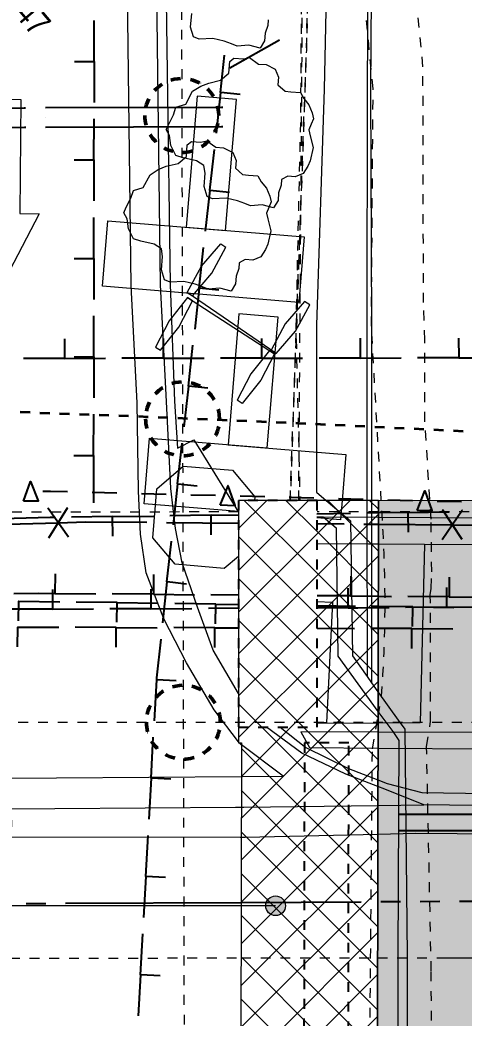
# Model space of a CAD drawing. Header units: metres. Extents: x 562 to 635, y 3 to 1699.
# Drawn here: x 575.13 to 579.64, y 1672.36 to 1682.5 of the extents above; entities that cross this region are included whole.
import ezdxf

# ---------------------------------------------------------------- set-up
doc = ezdxf.new("R2010")
doc.units = ezdxf.units.M
for name, pattern in [('ControlLine', [0.02, 0.0125, -0.0025, 0.0025, -0.0025]), ('Dot_Section Line', [0.02, 0, -0.02]), ('IMPORT-BDYS-Boundary _3_', [0.01, 0.009, -0.001]), ('IMPORT-FURN-Fence _3_', [0.005, 0.004167, -0.0008333]), ('IMPORT-LNMK-LineCont _3_', [0.004, 0.001, -0.003]), ('JacobsDash', [0.0045, 0.003, -0.0015]), ('JacobsGridLine', [0.0145, 0.01, -0.001, 0.0025, -0.001])]:
    doc.linetypes.add(name, pattern=pattern)
for name, color, linetype, lineweight in [('D-BDGE', 7, 'Continuous', 13), ('D-BDGE-FNDN', 7, 'Continuous', 50), ('D-BDGE-FNDN-PILE-CONC', 7, 'Continuous', 50), ('D-BDGE-LINE', 7, 'Continuous', 9), ('D-ENHA-ANNO-TEXT', 7, 'Continuous', 9), ('D-ENHA-GEN-LINE', 7, 'Continuous', 9), ('D-ENHA-GEN-LINE-GRIDS', 7, 'Continuous', 9), ('D-ENHA-TEXT', 7, 'Continuous', 9)]:
    doc.layers.add(name, color=color, linetype=linetype, lineweight=lineweight)
doc.styles.add('Arial Narrow_1', font='ARIALN.TTF', dxfattribs={"height": 0.25})
pattern_1 = [(45, (-669.182, -1313.344), (-0.212132034, 0.212132034), []), (135, (-669.182, -1313.344), (-0.212132034, -0.212132034), [])]

# ---------------------------------------------------------------- blocks, each defined once
blk = doc.blocks.new('T2DPAA-T2D-PWA-GE-M2D-101001_Boreholes_rvt-1-DRG-2871023 - GENERAL ARRANGEMENT PLAN Copy 1')
at = {"layer": 'D-ENHA-GEN-LINE', "color": 8, "lineweight": 18, "true_color": 0x808080, "insert": (574.79, 1683.266), "char_height": 0.25, "width": 1.25063, "attachment_point": 1, "rotation": 310.2855, "style": 'Arial Narrow_1'}
blk.add_mtext('BH2647', dxfattribs=at)
blk = doc.blocks.new('T2DPAA-T2D-PWA-RW-M2D-000002_ControlLinesMinor_rvt-1-DRG-2871023 - GENERAL ARRANGEMENT PLAN Copy 1')
at = {"layer": 'D-BDGE', "color": 150, "linetype": 'ControlLine', "lineweight": 35, "true_color": 0x0080ff}
blk.add_arc((565.271, 1398.69), 280, 84.278, 89.83255, dxfattribs=at)
blk = doc.blocks.new('T2DPAA-T2D-PWA-SU-M2D-000003_250_dwg-40806560-DRG-2871023 - GENERAL ARRANGEMENT PLAN Copy 1')
at = {"color": 41, "lineweight": 25, "true_color": 0xffd0a3}
for p, q in [((21.248, 1589.854), (21.214, 1590.269)), ((22.552, 1589.646), (22.541, 1589.23)), ((21.328, 1588.857), (21.295, 1589.273)), ((22.526, 1588.647), (22.514, 1588.23)), ((21.409, 1587.861), (21.376, 1588.276)), ((22.499, 1587.647), (22.488, 1587.23)), ((21.49, 1586.864), (21.457, 1587.279)), ((24.185, 1587.075), (24.6, 1587.11)), ((25.182, 1587.159), (25.597, 1587.193)), ((23.189, 1586.992), (23.604, 1587.027)), ((22.192, 1586.909), (22.607, 1586.943)), ((21.196, 1586.825), (21.611, 1586.86)), ((22.472, 1586.647), (22.461, 1586.231)), ((21.571, 1585.867), (21.538, 1586.283)), ((22.445, 1585.648), (22.434, 1585.231)), ((23.879, 1585.463), (24.219, 1585.496)), ((24.499, 1585.523), (24.385, 1585.512)), ((24.8, 1585.552), (24.499, 1585.523)), ((22.809, 1585.36), (22.394, 1585.32)), ((21.814, 1585.264), (21.399, 1585.224)), ((24.287, 1584.659), (24.567, 1584.679)), ((24.567, 1584.679), (24.702, 1584.689)), ((25.284, 1584.732), (25.699, 1584.762)), ((22.419, 1584.648), (22.407, 1584.232)), ((23.154, 1584.575), (22.874, 1584.555)), ((24.576, 1584.577), (24.51, 1584.572)), ((24.926, 1584.601), (24.576, 1584.577)), ((24.577, 1584.564), (24.687, 1584.574)), ((25.268, 1584.625), (25.683, 1584.662)), ((22.292, 1584.512), (22.708, 1584.542)), ((22.931, 1584.465), (22.515, 1584.437)), ((23.956, 1584.535), (24.344, 1584.561)), ((21.933, 1584.398), (21.517, 1584.369)), ((22.279, 1584.364), (22.694, 1584.4)), ((23.165, 1584.441), (22.86, 1584.414)), ((24.934, 1584.38), (24.594, 1584.353)), ((21.283, 1584.277), (21.698, 1584.313)), ((23.975, 1584.304), (24.353, 1584.334)), ((24.594, 1584.353), (24.519, 1584.347)), ((22.941, 1584.223), (22.525, 1584.191)), ((21.944, 1584.145), (21.528, 1584.112)), ((22.422, 1582.649), (22.434, 1582.233)), ((22.451, 1581.65), (22.463, 1581.233)), ((22.479, 1580.65), (22.491, 1580.233))]:
    blk.add_line(p, q, dxfattribs=at)
at = {"color": 9, "lineweight": 25, "true_color": 0xd0a3d0}
for p, q in [((22.624, 1589.901), (23.104, 1590.228)), ((20.802, 1589.248), (20.802, 1589.248))]:
    blk.add_line(p, q, dxfattribs=at)
at = {"color": 21, "lineweight": 25, "true_color": 0xdea3a3}
for p, q in [((24.584, 1585.664), (24.833, 1585.678)), ((25.083, 1585.692), (25.332, 1585.707)), ((23.086, 1585.579), (23.336, 1585.593)), ((23.585, 1585.607), (23.835, 1585.621)), ((24.084, 1585.636), (24.334, 1585.65)), ((21.588, 1585.494), (21.838, 1585.508)), ((22.088, 1585.522), (22.337, 1585.536)), ((22.587, 1585.55), (22.836, 1585.565)), ((23.888, 1585.363), (24.161, 1585.383)), ((24.36, 1585.398), (24.508, 1585.409)), ((22.366, 1585.249), (23.094, 1585.304))]:
    blk.add_line(p, q, dxfattribs=at)
at = {"color": 254, "lineweight": 25, "true_color": 0xffdbd0}
for p, q in [((28.055, 1582.743), (24.958, 1582.488)), ((24.969, 1582.327), (28.069, 1582.577))]:
    blk.add_line(p, q, dxfattribs=at)
at = {"color": 9, "lineweight": 25, "true_color": 0xd0d0a3}
for p, q in [((28.634, 1581.921), (25.645, 1581.658)), ((25.446, 1581.641), (25.247, 1581.623)), ((24.649, 1581.571), (23.437, 1581.464)), ((25.048, 1581.606), (24.848, 1581.588)), ((23.437, 1581.464), (21.661, 1581.308)), ((21.461, 1581.29), (21.262, 1581.273))]:
    blk.add_line(p, q, dxfattribs=at)
at = {"color": 41, "lineweight": 25, "true_color": 0xffd0a3, "flags": 128}
for points in [[(22.752, 1589.641), (22.554, 1589.646), (22.552, 1589.646), (22.562, 1590.025)], [(21.048, 1589.838), (21.246, 1589.854), (21.248, 1589.854), (21.281, 1589.439)], [(22.725, 1588.641), (22.527, 1588.646), (22.526, 1588.647), (22.537, 1589.063)], [(21.129, 1588.841), (21.327, 1588.857), (21.328, 1588.857), (21.362, 1588.442)], [(22.699, 1587.642), (22.5, 1587.647), (22.499, 1587.647), (22.51, 1588.063)], [(21.21, 1587.845), (21.408, 1587.861), (21.409, 1587.861), (21.443, 1587.445)], [(25.165, 1587.358), (25.182, 1587.16), (25.182, 1587.159), (24.766, 1587.124)], [(24.169, 1587.275), (24.185, 1587.077), (24.185, 1587.075), (23.77, 1587.04)], [(22.176, 1587.108), (22.192, 1586.91), (22.192, 1586.909), (21.777, 1586.874)], [(23.172, 1587.191), (23.189, 1586.993), (23.189, 1586.992), (22.774, 1586.957)], [(21.179, 1587.024), (21.196, 1586.827), (21.196, 1586.825), (20.781, 1586.79)], [(22.672, 1586.642), (22.474, 1586.647), (22.472, 1586.647), (22.483, 1587.064)], [(21.291, 1586.848), (21.489, 1586.864), (21.49, 1586.864), (21.524, 1586.449)], [(22.645, 1585.642), (22.447, 1585.648), (22.445, 1585.648), (22.456, 1586.064)], [(21.372, 1585.851), (21.57, 1585.867), (21.571, 1585.867), (21.61, 1585.386)], [(24.819, 1585.353), (24.8, 1585.55), (24.8, 1585.552), (25.215, 1585.592)], [(22.828, 1585.161), (22.809, 1585.358), (22.809, 1585.36), (23.087, 1585.387)], [(21.833, 1585.065), (21.814, 1585.263), (21.814, 1585.264), (22.229, 1585.304)], [(21.233, 1585.208), (21.185, 1585.204), (20.819, 1585.164), (20.405, 1585.119)], [(22.619, 1584.643), (22.42, 1584.648), (22.419, 1584.648), (22.43, 1585.065)], [(25.269, 1584.931), (25.284, 1584.733), (25.284, 1584.732), (24.868, 1584.701)], [(24.272, 1584.858), (24.286, 1584.66), (24.287, 1584.659), (23.948, 1584.634)], [(25.25, 1584.825), (25.268, 1584.627), (25.268, 1584.625), (24.853, 1584.588)], [(22.277, 1584.711), (22.292, 1584.513), (22.292, 1584.512), (21.876, 1584.481)], [(24.254, 1584.736), (24.271, 1584.539), (24.272, 1584.537), (23.958, 1584.51)], [(21.28, 1584.638), (21.295, 1584.44), (21.295, 1584.439)], [(22.262, 1584.563), (22.279, 1584.365), (22.279, 1584.364), (21.864, 1584.328)], [(24.272, 1584.537), (24.37, 1584.546), (24.577, 1584.564)], [(24.94, 1584.401), (24.926, 1584.599), (24.926, 1584.601), (25.342, 1584.629)], [(21.266, 1584.476), (21.283, 1584.279), (21.283, 1584.277), (20.868, 1584.241)], [(20.88, 1584.404), (21.132, 1584.427), (21.295, 1584.439), (21.71, 1584.469)], [(22.944, 1584.266), (22.931, 1584.464), (22.931, 1584.465), (23.162, 1584.481)], [(21.947, 1584.198), (21.933, 1584.396), (21.933, 1584.398), (22.349, 1584.426)], [(24.95, 1584.18), (24.934, 1584.378), (24.934, 1584.38), (25.35, 1584.412)], [(20.949, 1584.13), (20.936, 1584.328), (20.936, 1584.33), (21.351, 1584.358)], [(21.959, 1583.945), (21.944, 1584.143), (21.944, 1584.145), (22.359, 1584.177)], [(22.956, 1584.024), (22.941, 1584.222), (22.941, 1584.223), (23.181, 1584.242)], [(20.963, 1583.867), (20.947, 1584.065), (20.947, 1584.067), (21.362, 1584.099)], [(22.403, 1584.065), (22.392, 1583.668), (22.393, 1583.649), (22.405, 1583.232)], [(22.593, 1583.654), (22.394, 1583.649), (22.393, 1583.649)], [(22.622, 1582.655), (22.423, 1582.649), (22.422, 1582.649), (22.41, 1583.066)], [(22.651, 1581.655), (22.452, 1581.65), (22.451, 1581.65), (22.439, 1582.066)], [(22.679, 1580.656), (22.481, 1580.65), (22.479, 1580.65), (22.467, 1581.066)]]:
    blk.add_lwpolyline(points, dxfattribs=at)
at = {"color": 9, "lineweight": 25, "true_color": 0xd0a3d0, "flags": 128}
for points in [[(20.794, 1589.346), (22.573, 1589.499), (22.587, 1589.5)], [(18.801, 1589.175), (20.58, 1589.328), (20.594, 1589.329)], [(20.811, 1589.15), (22.59, 1589.303), (22.604, 1589.304)], [(18.818, 1588.979), (20.597, 1589.132), (20.611, 1589.133)]]:
    blk.add_lwpolyline(points, dxfattribs=at)
at = {"color": 21, "lineweight": 25, "true_color": 0xdea3a3, "flags": 128}
for points in [[(24.889, 1585.581), (24.952, 1585.784), (24.952, 1585.785), (25.038, 1585.591), (25.038, 1585.59)], [(22.892, 1585.468), (22.956, 1585.67), (22.955, 1585.672), (23.042, 1585.478), (23.042, 1585.476)], [(20.899, 1585.345), (20.956, 1585.549), (20.956, 1585.551), (21.049, 1585.36), (21.049, 1585.359)]]:
    blk.add_lwpolyline(points, close=True, dxfattribs=at)
for points in [[(25.369, 1585.323), (25.149, 1585.605), (25.146, 1585.607)], [(25.168, 1585.308), (25.345, 1585.62), (25.347, 1585.622)], [(21.089, 1585.463), (21.164, 1585.47), (21.339, 1585.479)], [(24.508, 1585.409), (25.258, 1585.465), (26.155, 1585.532)], [(21.387, 1585.019), (21.156, 1585.293), (21.153, 1585.295)], [(21.186, 1584.997), (21.351, 1585.315), (21.353, 1585.318)], [(20.375, 1585.057), (21.27, 1585.157), (21.548, 1585.189), (22.166, 1585.235)]]:
    blk.add_lwpolyline(points, dxfattribs=at)
blk = doc.blocks.new('T2DPAA-T2D-PWA-SU-M2D-000001_ExistingUtilities_rvt-1-DRG-2871023 - GENERAL ARRANGEMENT PLAN Copy 1')
at = {"color": 254, "lineweight": 25, "true_color": 0xd0d0d0, "rotation": 355.285451560958}
blk.add_blockref('T2DPAA-T2D-PWA-SU-M2D-000003_250_dwg-40806560-DRG-2871023 - GENERAL ARRANGEMENT PLAN Copy 1', (424.033, 99.349), dxfattribs=at)
blk = doc.blocks.new('T2DPAA-T2D-PWA-SU-M2D-000002_dwg-40815123-DRG-2871023 - GENERAL ARRANGEMENT PLAN Copy 1')
at = {"color": 254, "lineweight": 18, "true_color": 0xe1e1e1}
for p, q in [((35.506, 1564.91), (35.654, 1563.129)), ((35.552, 1564.914), (35.705, 1563.069)), ((35.014, 1564.703), (35.635, 1564.751)), ((34.216, 1564.691), (33.254, 1564.691)), ((39.918, 1562.898), (35.81, 1562.574)), ((35.823, 1562.414), (39.932, 1562.728)), ((35.282, 1562.625), (35.185, 1562.622)), ((35.803, 1562.667), (35.186, 1562.612)), ((35.131, 1562.361), (35.823, 1562.414)), ((34.417, 1562.352), (34.408, 1562.361)), ((34.442, 1562.331), (34.44, 1562.332)), ((34.465, 1562.013), (34.479, 1562.015)), ((35.87, 1561.834), (36.336, 1561.878)), ((34.517, 1561.704), (35.87, 1561.834)), ((34.49, 1561.702), (34.516, 1561.704)), ((34.554, 1561.401), (35.894, 1561.542)), ((34.515, 1561.397), (34.553, 1561.401)), ((36.684, 1560.349), (40.102, 1560.627))]:
    blk.add_line(p, q, dxfattribs=at)
at = {"color": 254, "linetype": 'IMPORT-LNMK-LineCont _3_', "lineweight": 18, "true_color": 0xe1e1e1}
for p, q in [((35.995, 1560.291), (36.684, 1560.349)), ((34.614, 1560.176), (35.995, 1560.291))]:
    blk.add_line(p, q, dxfattribs=at)
at = {"color": 254, "lineweight": 18, "true_color": 0xe1e1e1, "flags": 128}
for points in [[(33.976, 1583.687), (34.055, 1582.689), (34.215, 1580.66), (33.739, 1580.641), (33.749, 1580.482), (33.983, 1580.482), (34.13, 1578.598), (34.305, 1576.209), (34.437, 1573.817), (34.584, 1571.426), (34.73, 1569.036), (34.849, 1566.643), (34.989, 1564.951), (35.094, 1564.876)], [(34.408, 1562.361), (34.134, 1562.664), (33.815, 1563.117), (33.551, 1563.542), (33.334, 1563.992), (33.244, 1564.379), (33.189, 1564.815), (33.099, 1565.706), (32.943, 1566.885), (32.531, 1571.198), (31.958, 1577.675), (31.754, 1579.991), (31.72, 1580.356), (31.692, 1580.545), (31.265, 1583.463)], [(34.368, 1562.849), (34.367, 1562.85), (34.074, 1563.266), (33.882, 1563.69), (33.688, 1564.126), (33.593, 1564.465), (33.513, 1564.866), (33.395, 1565.745), (33.239, 1566.919), (32.827, 1571.226), (32.255, 1577.702), (32.05, 1580.018), (32.016, 1580.392), (31.986, 1580.589), (31.562, 1583.488)], [(31.656, 1583.495), (32.08, 1580.602), (32.099, 1580.401), (32.134, 1580.027), (32.33, 1577.708), (32.92, 1571.234), (33.334, 1566.93), (33.478, 1565.756), (33.545, 1565.28)], [(25.403, 1582.98), (25.428, 1582.002), (25.465, 1579.783), (25.542, 1578.92), (25.91, 1574.389), (26.207, 1570.99), (26.486, 1567.59), (26.718, 1564.683), (26.789, 1563.806), (26.779, 1563.568), (26.659, 1563.179), (26.61, 1563.021), (26.317, 1562.543), (25.97, 1562.085), (25.816, 1561.919), (25.54, 1561.622), (25.163, 1561.195), (27.449, 1561.388), (31.661, 1561.761), (34.465, 1562.013)], [(34.205, 1580.565), (34.377, 1578.613), (34.595, 1576.226), (34.777, 1573.838), (34.982, 1571.451), (35.167, 1569.062), (35.36, 1566.674), (35.506, 1564.91)], [(34.22, 1580.598), (34.393, 1578.614), (34.611, 1576.227), (34.793, 1573.839), (35.019, 1571.453), (35.2, 1569.064), (35.405, 1566.677), (35.552, 1564.914)], [(34.106, 1569.691), (34.106, 1569.632), (34.086, 1569.554), (34.086, 1569.476), (34.047, 1569.398), (33.93, 1569.418), (33.814, 1569.398), (33.755, 1569.418), (33.677, 1569.437), (33.56, 1569.457), (33.424, 1569.437), (33.366, 1569.457), (33.327, 1569.554), (33.327, 1569.691)], [(33.515, 1566.865), (33.637, 1567.142), (33.813, 1567.386), (33.868, 1567.355)], [(34.466, 1566.321), (34.642, 1566.565), (34.764, 1566.841), (34.709, 1566.873), (34.533, 1566.628), (34.411, 1566.352), (34.466, 1566.321), (33.515, 1566.865), (33.57, 1566.834), (33.746, 1567.079), (33.868, 1567.355)], [(33.522, 1566.814), (33.354, 1566.564), (33.238, 1566.286), (33.291, 1566.257), (33.46, 1566.507), (33.576, 1566.786), (33.522, 1566.814), (34.447, 1566.317), (34.394, 1566.345), (34.225, 1566.095), (34.109, 1565.817)], [(33.254, 1564.691), (33.254, 1565.358), (34.454, 1565.358), (34.454, 1566.691), (34.054, 1566.691), (34.054, 1565.358), (35.254, 1565.358), (35.254, 1564.889)], [(34.447, 1566.317), (34.331, 1566.038), (34.163, 1565.788), (34.109, 1565.817)], [(33.545, 1565.28), (33.704, 1565.378), (34.217, 1564.684)], [(34.253, 1564.237), (34.12, 1564.104), (33.62, 1564.104), (33.37, 1564.354), (33.37, 1564.854), (33.62, 1565.104), (33.87, 1565.104)], [(33.87, 1565.104), (34.12, 1565.104), (34.37, 1564.854), (34.37, 1564.817)], [(35.635, 1564.751), (39.404, 1565.039), (39.743, 1565.065)], [(35.254, 1564.889), (35.254, 1564.691), (35.015, 1564.691)], [(35.094, 1564.876), (35.299, 1564.731), (35.305, 1564.726), (35.356, 1564.691), (35.488, 1563.325), (35.654, 1563.129), (35.705, 1563.069), (35.777, 1562.984)], [(35.014, 1564.704), (35.076, 1564.709), (35.216, 1564.609), (35.341, 1563.311), (35.793, 1562.785)], [(39.765, 1564.792), (39.433, 1564.765), (37.993, 1564.656), (36.8, 1564.565), (36.126, 1564.513), (35.657, 1564.477)], [(36.126, 1564.513), (36.23, 1562.705), (35.803, 1562.667)], [(35.657, 1564.477), (35.557, 1564.47), (35.036, 1564.43)], [(35.084, 1563.847), (35.242, 1563.852), (35.282, 1562.625)], [(35.777, 1562.984), (36.006, 1562.714), (36.08, 1562.626), (36.293, 1560.331), (36.475, 1558.136), (36.709, 1555.697), (36.924, 1553.258), (37.098, 1550.816), (37.244, 1548.952), (37.394, 1547.088), (37.407, 1546.936)], [(35.793, 1562.785), (35.959, 1562.593), (36.027, 1562.508), (36.2, 1560.323), (36.375, 1558.127), (36.576, 1555.688), (36.771, 1553.247), (36.945, 1550.805), (37.089, 1548.939), (37.247, 1547.075), (37.26, 1546.924)], [(35.81, 1562.574), (35.029, 1562.512), (35.131, 1562.361)], [(35.855, 1562.025), (35.522, 1562.123), (35.058, 1562.298), (34.68, 1562.533)], [(34.817, 1562.544), (35.095, 1562.36), (35.543, 1562.182), (35.849, 1562.091)], [(34.439, 1562.332), (34.427, 1562.34), (34.417, 1562.352)], [(34.482, 1562.015), (34.889, 1562.052), (34.442, 1562.331)], [(35.849, 1562.091), (35.945, 1562.063), (36.304, 1562.002), (39.173, 1562.193)], [(39.182, 1562.075), (36.336, 1561.878), (35.928, 1562.004), (35.855, 1562.025)], [(35.894, 1561.542), (36.279, 1561.583), (39.204, 1561.801)], [(24.473, 1560.82), (25.291, 1560.892), (27.476, 1561.077), (31.689, 1561.45), (34.432, 1561.696), (34.49, 1561.702)], [(23.271, 1560.423), (24.104, 1560.493), (29.369, 1560.977), (34.503, 1561.396), (34.515, 1561.397)]]:
    blk.add_lwpolyline(points, dxfattribs=at)
at = {"color": 254, "linetype": 'IMPORT-FURN-Fence _3_', "lineweight": 18, "true_color": 0xe1e1e1, "flags": 128}
for points in [[(33.278, 1583.629), (33.283, 1583.572), (33.455, 1581.602), (33.655, 1579.404), (33.843, 1577.206), (34.036, 1575.008), (34.192, 1572.911), (34.355, 1570.815), (34.515, 1568.718), (34.641, 1566.619), (34.828, 1564.854)], [(34.816, 1564.853), (34.353, 1571.026), (33.419, 1570.936), (33.1, 1570.911), (32.886, 1572.81), (32.706, 1574.4)]]:
    blk.add_lwpolyline(points, dxfattribs=at)
at = {"color": 254, "lineweight": 18, "true_color": 0xe1e1e1, "flags": 128}
for points in [[(33.947, 1569.294), (34.044, 1569.236), (34.122, 1569.236), (34.219, 1569.197), (34.258, 1569.119), (34.258, 1569.041), (34.336, 1568.982), (34.395, 1568.982), (34.492, 1568.982), (34.531, 1568.924), (34.589, 1568.866), (34.628, 1568.788), (34.648, 1568.729), (34.628, 1568.671), (34.609, 1568.612), (34.628, 1568.554), (34.667, 1568.437), (34.648, 1568.301), (34.628, 1568.242), (34.589, 1568.164), (34.511, 1568.125), (34.434, 1568.125), (34.375, 1568.086), (34.375, 1568.028), (34.356, 1567.95), (34.356, 1567.872), (34.317, 1567.794), (34.2, 1567.814), (34.083, 1567.794), (34.024, 1567.814), (33.947, 1567.833), (33.83, 1567.853), (33.693, 1567.833), (33.635, 1567.853), (33.596, 1567.95), (33.596, 1568.086), (33.576, 1568.164), (33.498, 1568.203), (33.362, 1568.223), (33.284, 1568.242), (33.226, 1568.34), (33.206, 1568.437), (33.167, 1568.495), (33.187, 1568.554), (33.226, 1568.651), (33.245, 1568.729), (33.343, 1568.768), (33.401, 1568.905), (33.479, 1568.963), (33.557, 1569.002), (33.674, 1569.041), (33.752, 1569.119), (33.752, 1569.236), (33.791, 1569.275), (33.888, 1569.275)], [(32.651, 1566.858), (32.651, 1567.524), (33.851, 1567.524), (33.851, 1568.858), (33.451, 1568.858), (33.451, 1567.524), (34.651, 1567.524), (34.651, 1566.858)], [(31.672, 1568.68), (31.757, 1567.523), (31.953, 1567.537), (31.699, 1566.937), (31.354, 1567.493), (31.554, 1567.508), (31.472, 1568.665)], [(33.587, 1568.416), (33.684, 1568.358), (33.762, 1568.358), (33.86, 1568.319), (33.899, 1568.241), (33.899, 1568.163), (33.976, 1568.104), (34.035, 1568.104), (34.132, 1568.104), (34.171, 1568.046), (34.23, 1567.987), (34.269, 1567.909), (34.288, 1567.851), (34.269, 1567.793), (34.249, 1567.734), (34.269, 1567.676), (34.308, 1567.559), (34.288, 1567.422), (34.269, 1567.364), (34.23, 1567.286), (34.152, 1567.247), (34.074, 1567.247), (34.015, 1567.208), (34.015, 1567.15), (33.996, 1567.072), (33.996, 1566.994), (33.957, 1566.916), (33.84, 1566.935), (33.723, 1566.916), (33.665, 1566.935), (33.587, 1566.955), (33.47, 1566.974), (33.334, 1566.955), (33.275, 1566.974), (33.236, 1567.072), (33.236, 1567.208), (33.217, 1567.286), (33.139, 1567.325), (33.002, 1567.345), (32.925, 1567.364), (32.866, 1567.461), (32.847, 1567.559), (32.808, 1567.617), (32.827, 1567.676), (32.866, 1567.773), (32.886, 1567.851), (32.983, 1567.89), (33.041, 1568.026), (33.119, 1568.085), (33.197, 1568.124), (33.314, 1568.163), (33.392, 1568.241), (33.392, 1568.358), (33.431, 1568.396), (33.528, 1568.396)]]:
    blk.add_lwpolyline(points, close=True, dxfattribs=at)
at = {"color": 254, "linetype": 'IMPORT-LNMK-LineCont _3_', "lineweight": 18, "true_color": 0xe1e1e1, "flags": 128}
blk.add_lwpolyline([(23.907, 1559.269), (30.335, 1559.818), (34.614, 1560.176)], dxfattribs=at)
blk = doc.blocks.new('T2DPAA-T2D-PWA-SU-M2D-000001_dwg-40815111-DRG-2871023 - GENERAL ARRANGEMENT PLAN Copy 1')
at = {"color": 254, "linetype": 'IMPORT-BDYS-Boundary _3_', "lineweight": 18, "true_color": 0xe1e1e1}
for p, q in [((117.936, 1661.726), (113.829, 1661.384)), ((113.829, 1661.384), (113.209, 1661.332)), ((112.415, 1661.266), (101.195, 1660.327))]:
    blk.add_line(p, q, dxfattribs=at)
at = {"color": 254, "linetype": 'IMPORT-BDYS-Boundary _3_', "lineweight": 18, "true_color": 0xe1e1e1, "flags": 128}
for points in [[(111.895, 1680.243), (112.716, 1665.994), (112.928, 1661.425)], [(112.928, 1661.425), (112.716, 1665.994), (111.895, 1680.243)]]:
    blk.add_lwpolyline(points, dxfattribs=at)
blk = doc.blocks.new('T2DPAA-T2D-PWA-SU-M2D-000100_Survey_rvt-1-DRG-2871023 - GENERAL ARRANGEMENT PLAN Copy 1')
at = {"color": 254, "lineweight": 18, "true_color": 0xe1e1e1, "rotation": 355.285451560958}
for name, p in [('T2DPAA-T2D-PWA-SU-M2D-000002_dwg-40815123-DRG-2871023 - GENERAL ARRANGEMENT PLAN Copy 1', (414.642, 120.923)), ('T2DPAA-T2D-PWA-SU-M2D-000001_dwg-40815111-DRG-2871023 - GENERAL ARRANGEMENT PLAN Copy 1', (328.77, 31.098))]:
    blk.add_blockref(name, p, dxfattribs=at)
blk = doc.blocks.new('01_SFO_FRP_Pile_CastInPlace_CS - CAST-IN-PLACE PILE - 0750-7668704-DRG-2871023 - GENERAL ARRANGEMENT PLAN Copy 1')
at = {"layer": 'D-BDGE-FNDN-PILE-CONC', "linetype": 'JacobsDash'}
for start, end in [(90, 270), (90, 270), (270, 90), (270, 90)]:
    blk.add_arc((0, 0), 0.375, start, end, dxfattribs=at)

msp = doc.modelspace()

# ---------------------------------------------------------------- hatches: boundary and pattern name
at = {"layer": 'D-BDGE-LINE', "true_color": 0x888888}
h = msp.add_hatch(dxfattribs=at)
h.set_pattern_fill('FP_1', color=252, style=0, pattern_type=2)
h.set_pattern_definition(pattern_1)
h.paths.add_polyline_path([(583.4622, 1655.1657), (584.1222, 1655.1657), (584.1559, 1675.296), (584.9232, 1675.296), (584.9232, 1677.6074), (582.8868, 1677.6074), (582.882, 1674.7505), (582.0819, 1674.7505), (582.0805, 1673.9505), (582.8807, 1673.9505), (582.8566, 1659.5505), (582.0566, 1659.5505), (582.0552, 1658.7505), (582.8552, 1658.7505), (582.8492, 1655.1657), (583.2872, 1655.1657)])
h.paths.add_polyline_path([(577.9825, 1655.1748), (578.7275, 1655.1748), (578.7337, 1658.7505), (579.5103, 1658.7505), (579.5103, 1659.5505), (578.735, 1659.5505), (578.735, 1659.8261), (578.6493, 1659.8097), (578.5616, 1659.8053), (578.4659, 1659.8148), (578.3885, 1659.8324), (578.3063, 1659.8635), (578.2292, 1659.9055), (578.1586, 1659.9576), (578.0958, 1660.019), (578.0419, 1660.0883), (577.9981, 1660.1644), (577.9651, 1660.2458), (577.9435, 1660.3309), (577.9339, 1660.4182), (577.9465, 1660.5054), (577.9701, 1660.5903), (578.0043, 1660.6715), (578.0485, 1660.7478), (578.102, 1660.8178), (578.164, 1660.8804), (578.2335, 1660.9346), (578.3092, 1660.9796), (578.3901, 1661.0147), (578.4748, 1661.0391), (578.5618, 1661.0526), (578.6499, 1661.055), (578.7376, 1661.0462), (578.7661, 1677.6204), (578.1432, 1677.6204), (578.1432, 1675.3191), (577.3471, 1675.3191), (577.3471, 1675.1602), (577.3759, 1675.1602), (577.3425, 1655.1748), (577.9651, 1655.1748)])
h = msp.add_hatch(dxfattribs=at)
h.set_pattern_fill('FP_1', color=252, style=0, pattern_type=2)
h.set_pattern_definition(pattern_1)
h.paths.add_polyline_path([(577.4657, 1675.3191), (578.1432, 1675.3191), (578.1432, 1677.6204), (577.3471, 1677.6204), (577.3471, 1675.3191), (577.3759, 1675.3191)])
at = {"layer": 'D-BDGE-LINE', "true_color": 0xc0c0c0}
msp.add_hatch(color=9, dxfattribs=at).paths.add_polyline_path([(582.8492, 1655.1657), (582.8552, 1658.7505), (582.0552, 1658.7505), (582.0566, 1659.5505), (582.8566, 1659.5505), (582.8807, 1673.9505), (582.0805, 1673.9505), (582.0819, 1674.7505), (582.882, 1674.7505), (582.8868, 1677.6074), (578.7661, 1677.6204), (578.7355, 1659.5505), (579.5103, 1659.5505), (579.5103, 1658.7505), (578.7337, 1658.7505), (578.7275, 1655.1748), (582.0552, 1655.1674)])
at = {"layer": 'D-ENHA-TEXT'}
h = msp.add_hatch(color=256, dxfattribs=at)
edge = h.paths.add_edge_path()
edge.add_arc((577.7233, 1673.5045), 0.1, 0, 360)

# ---------------------------------------------------------------- linework, layer by layer
at = {"layer": 'D-BDGE', "color": 8, "linetype": 'JacobsDash', "lineweight": 18, "true_color": 0x808080}
for p, q in [((578.7122, 1681.7981), (578.5832, 1683.147)), ((579.2183, 1682.0235), (579.1527, 1682.7103)), ((579.2236, 1679.6285), (579.2183, 1682.0235)), ((578.6949, 1679.3882), (578.7122, 1681.7981)), ((579.2376, 1679.2487), (579.2236, 1679.6285)), ((578.8066, 1677.4163), (578.6949, 1679.3882)), ((579.2376, 1678.4187), (579.2376, 1679.2487)), ((579.3016, 1677.4308), (579.2376, 1678.4187)), ((579.3077, 1676.8968), (579.3016, 1677.4308)), ((579.301, 1676.727), (579.3077, 1676.8968)), ((579.2931, 1676.6625), (579.301, 1676.727)), ((579.296, 1675.3775), (579.2931, 1676.6625)), ((578.7624, 1675.4304), (578.7972, 1675.6314)), ((578.7049, 1675.0993), (578.7624, 1675.4304)), ((579.2556, 1675.1227), (579.296, 1675.3775)), ((578.677, 1671.7694), (578.7049, 1675.0993)), ((579.3022, 1672.8432), (579.2556, 1675.1227)), ((579.332, 1666.5382), (579.3022, 1672.8432))]:
    msp.add_line(p, q, dxfattribs=at)
at = {"layer": 'D-BDGE', "color": 252, "linetype": 'JacobsDash', "lineweight": 25, "true_color": 0x888888}
for p, q in [((578.1432, 1677.6204), (577.3471, 1677.6204)), ((577.3471, 1677.6204), (577.3471, 1675.3191)), ((578.1432, 1675.3191), (578.1432, 1677.6204)), ((577.3471, 1675.3191), (578.1432, 1675.3191)), ((578.0159, 1675.1591), (577.9916, 1660.6415)), ((578.4659, 1675.1583), (578.0159, 1675.1591)), ((578.4423, 1661.0297), (578.4659, 1675.1583))]:
    msp.add_line(p, q, dxfattribs=at)
at = {"layer": 'D-BDGE', "color": 252, "lineweight": 18, "true_color": 0x888888}
for p, q in [((578.7661, 1677.6204), (577.3471, 1677.6204)), ((577.3471, 1677.6204), (577.3471, 1675.1602)), ((578.7376, 1661.0462), (578.7661, 1677.6204)), ((577.3759, 1675.1602), (577.3425, 1655.1748)), ((577.3471, 1675.1602), (577.3759, 1675.1602))]:
    msp.add_line(p, q, dxfattribs=at)
at = {"layer": 'D-BDGE', "color": 8, "lineweight": 18, "true_color": 0x808080}
for p, q in [((578.7661, 1677.6204), (578.7376, 1661.0462)), ((582.8868, 1677.6074), (578.7661, 1677.6204))]:
    msp.add_line(p, q, dxfattribs=at)
at = {"layer": 'D-BDGE', "color": 8, "linetype": 'JacobsDash', "lineweight": 18, "true_color": 0x808080}
msp.add_arc((566.1891, 1676.5901), 12.6445, 355.65141, 3.74647, dxfattribs=at)
at = {"layer": 'D-ENHA-ANNO-TEXT', "color": 7, "linetype": 'Dot_Section Line', "true_color": 0xffffff}
msp.add_line((573.7122, 1675.3689), (586.6772, 1675.3689), dxfattribs=at)
at = {"layer": 'D-ENHA-GEN-LINE-GRIDS', "linetype": 'JacobsGridLine', "lineweight": 18}
msp.add_line((576.739, 1694.5988), (576.8386, 1654.1859), dxfattribs=at)
at = {"layer": 'D-ENHA-TEXT'}
for p, q in [((575.3046, 1673.5045), (574.7676, 1673.5045)), ((577.7233, 1673.5045), (575.3046, 1673.5045))]:
    msp.add_line(p, q, dxfattribs=at)
msp.add_circle((577.7233, 1673.5045), 0.1, dxfattribs=at)

# ---------------------------------------------------------------- block references
at = {"color": 254, "lineweight": 5, "true_color": 0xe1e1e1}
msp.add_blockref('T2DPAA-T2D-PWA-SU-M2D-000100_Survey_rvt-1-DRG-2871023 - GENERAL ARRANGEMENT PLAN Copy 1', (0, 0), dxfattribs=at)
at = {"lineweight": 5}
for name in ['T2DPAA-T2D-PWA-SU-M2D-000001_ExistingUtilities_rvt-1-DRG-2871023 - GENERAL ARRANGEMENT PLAN Copy 1', 'T2DPAA-T2D-PWA-GE-M2D-101001_Boreholes_rvt-1-DRG-2871023 - GENERAL ARRANGEMENT PLAN Copy 1', 'T2DPAA-T2D-PWA-RW-M2D-000002_ControlLinesMinor_rvt-1-DRG-2871023 - GENERAL ARRANGEMENT PLAN Copy 1']:
    msp.add_blockref(name, (0, 0), dxfattribs=at)
at = {"layer": 'D-BDGE-FNDN', "linetype": 'JacobsDash'}
for p, rotation in [((576.7712, 1681.5289), 270.1411347535746), ((576.7788, 1678.4489), 270.1411347535746), ((576.7864, 1675.3689), 270.1411347535742)]:
    msp.add_blockref('01_SFO_FRP_Pile_CastInPlace_CS - CAST-IN-PLACE PILE - 0750-7668704-DRG-2871023 - GENERAL ARRANGEMENT PLAN Copy 1', p, dxfattribs=dict(at, rotation=rotation))

# ---------------------------------------------------------------- next in the draw order: texts
at = {"layer": 'D-ENHA-TEXT', "insert": (568.6711, 1674.4629), "char_height": 0.25, "attachment_point": 1, "style": 'Arial Narrow_1', "bg_fill": 3, "box_fill_scale": 1, "bg_fill_color": 256, "bg_fill_true_color": 13158600, "bg_fill_transparency": 0}
msp.add_mtext('KESWICK CREEK CHANNEL LINING REMOVED ', dxfattribs=at)

doc.saveas('drawing.dxf')
